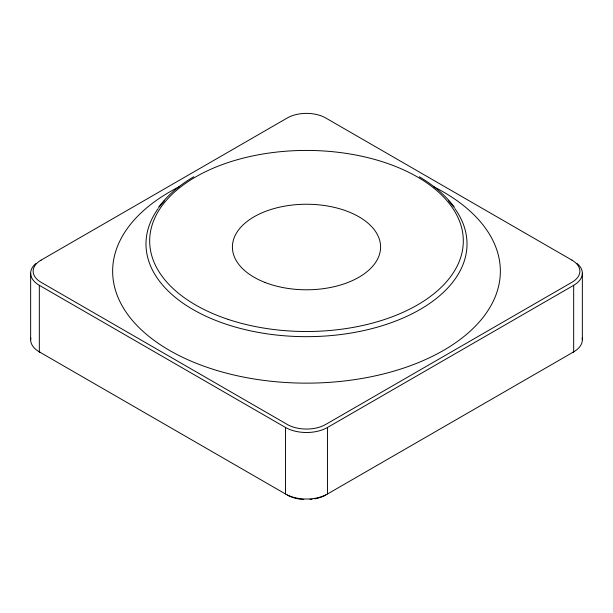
<?xml version="1.0" encoding="UTF-8"?>
<svg xmlns="http://www.w3.org/2000/svg" width="613" height="613" viewBox="0 0 613 613"><rect width="100%" height="100%" fill="white"/><g stroke="black" fill="none" stroke-linecap="round" stroke-linejoin="round"><path stroke-width="0.92" d="M30.65 339.771L30.65 273.229M582.35 273.229L582.35 339.771M158.438 207.47C167.755 194.75 180.245 184.72 193.762 176.766M40.948 260.196L287.29 117.972A27.164 15.685 0 0 1 325.71 117.972L572.052 260.196M35.868 263.536A29.631 17.11 0 0 0 39.332 285.329L285.543 427.483A29.631 17.11 0 0 0 327.457 427.483L573.668 285.329A29.631 17.11 0 0 0 577.132 263.536M30.811 338.001A29.631 17.11 0 0 0 39.332 351.87L285.543 494.017A29.631 17.11 0 0 0 327.457 494.017L573.668 351.87A29.631 17.11 0 0 0 582.189 338.001M419.238 176.766C432.755 184.72 445.245 194.75 454.562 207.47M573.668 285.329L573.668 351.87M327.457 427.483L327.457 494.017M285.543 427.483L285.543 494.017M39.332 285.329L39.332 351.87M41.079 260.127A27.164 15.685 0 0 0 41.079 282.302L287.29 424.457A27.164 15.685 0 0 0 325.71 424.457L571.921 282.302A27.164 15.685 0 0 0 571.921 260.127M454.8 208.527A160.522 92.678 0 0 1 306.5 336.667A160.522 92.678 0 0 1 158.2 208.527M159.319 207.002A160.522 92.678 0 0 1 164.414 200.872M448.586 200.872A160.522 92.678 0 0 1 453.681 207.002M433.452 186.628A193.854 111.926 0 0 1 446.8 348.452A193.854 111.926 0 0 1 166.2 348.452A193.854 111.926 0 0 1 179.548 186.628M40.228 352.368A27.164 15.685 0 0 1 39.822 352.1M325.71 495.028A27.164 15.685 0 0 1 314.737 498.882M312.063 499.288A27.164 15.685 0 0 1 310.002 499.488M303.696 499.534A27.164 15.685 0 0 1 287.29 495.028M573.178 352.1A27.164 15.685 0 0 1 572.772 352.368M264.977 282.44A74.089 42.772 0 0 0 380.397 250.066A74.089 42.772 0 0 0 274.126 208.543A74.089 42.772 0 0 0 264.977 282.44M228.09 319.373A156.813 90.532 0 0 0 463.313 240.97A156.813 90.532 0 0 0 228.09 162.56A156.813 90.532 0 0 0 228.09 319.373"/></g></svg>
